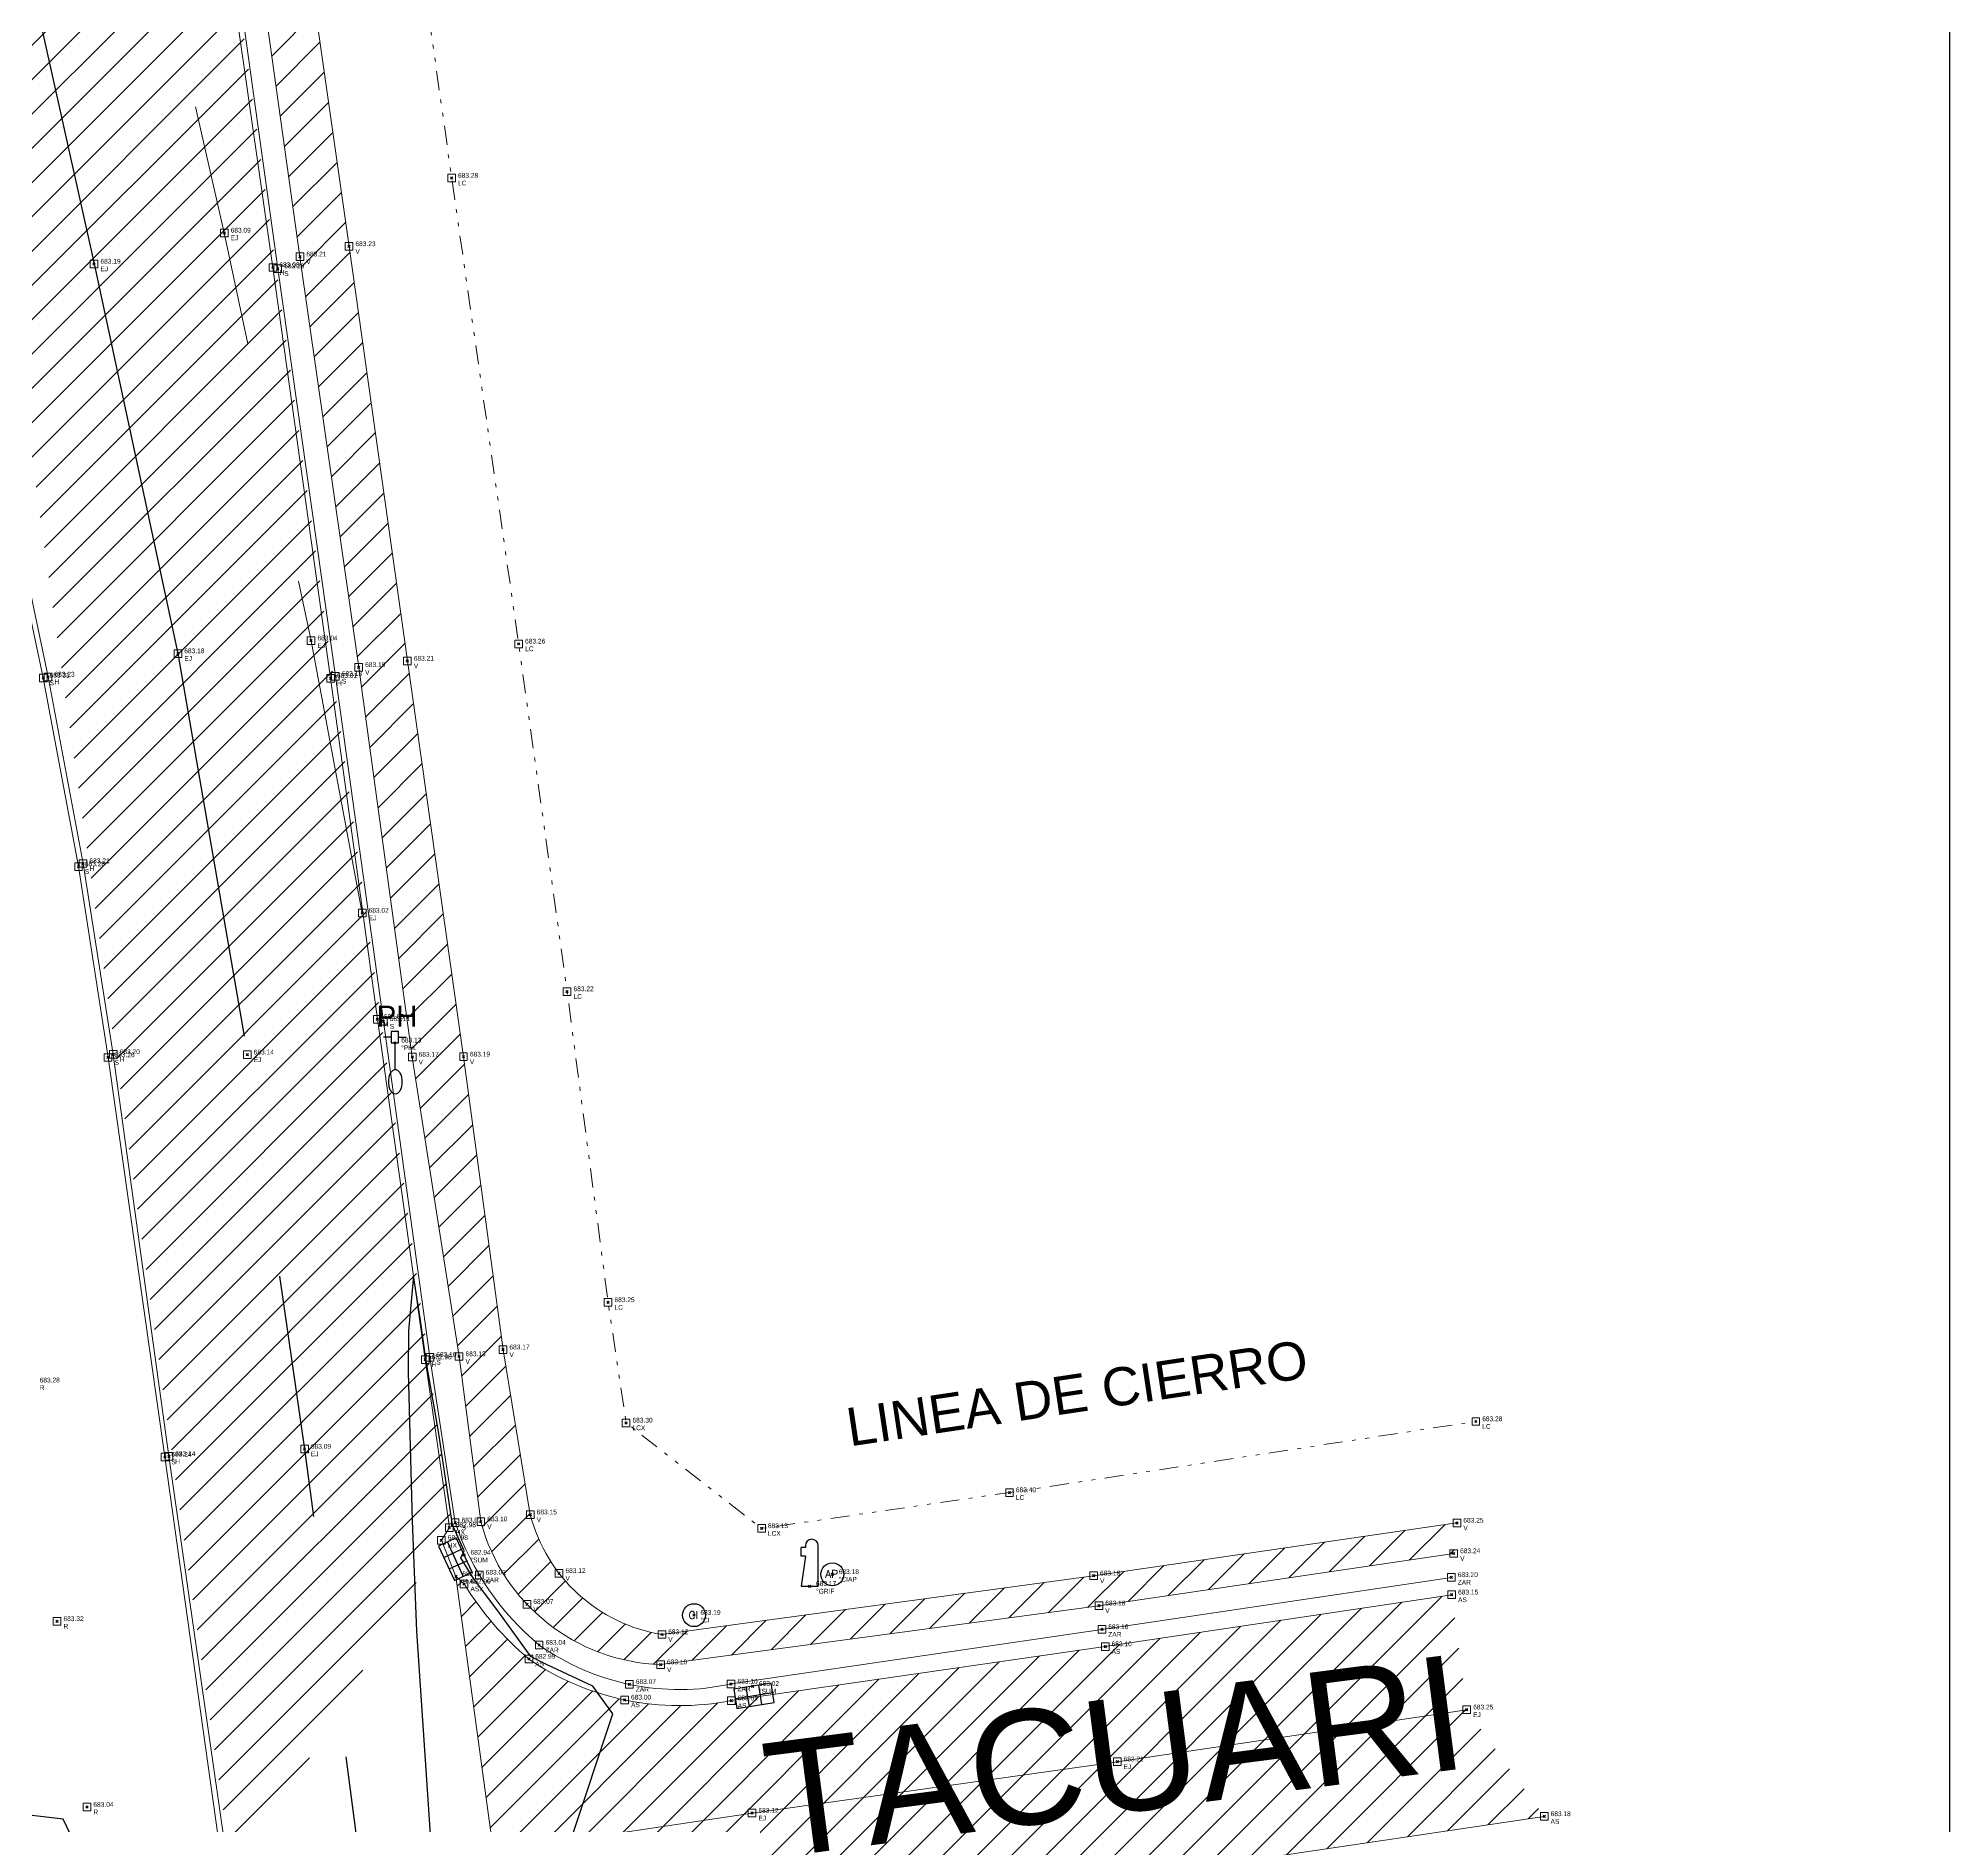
# Model space of a CAD drawing. Extents: x 350769 to 354978, y 6304672 to 6307963.
# Drawn here: x 352750 to 352800, y 6305824.2 to 6305871 of the extents above; entities that cross this region are included whole.
import ezdxf

# ---------------------------------------------------------------- set-up
doc = ezdxf.new("R2010")
doc.units = 0
doc.header["$PDMODE"] = 35
doc.header["$PDSIZE"] = 0.03
for name, pattern in [('4.0 - LO RECABARREN - DESNIVEL NUEVO$0$HIDDEN', [0.375, 0.25, -0.125]), ('CENTER', [50.8, 31.75, -6.35, 6.35, -6.35]), ('CONTINUOS', [0]), ('DASHED', [19.05, 12.7, -6.35]), ('DIVIDE', [1.25, 0.5, -0.25, 0, -0.25, 0, -0.25])]:
    doc.linetypes.add(name, pattern=pattern)
doc.layers.get('0').update_dxf_attribs({"linetype": 'CONTINUOUS'})
doc.layers.add('0_ASD_TOPOGRAFIA_ELEMENTOS', color=9, linetype='CONTINUOS', lineweight=5, true_color=0xbdbdbd)
for name, color, linetype in [('1-CALLE_NOMBRE', 6, 'CONTINUOUS'), ('1-coordenadas', 8, 'CONTINUOUS'), ('1-LINEA DE CIERRO', 7, 'DIVIDE'), ('1-PAVIMENTO', 161, 'CONTINUOUS'), ('1-SOLERA', 212, 'CONTINUOUS'), ('1-TEXTOS', 7, 'CONTINUOUS'), ('1-VEREDA', 251, 'CONTINUOUS'), ('2-ACHURADO PAVIMENTO ASFALTICO 2', 233, 'CONTINUOUS'), ('2-ACHURADO PAVIMENTO HORMIGON 3', 8, 'CONTINUOUS'), ('3-PAVIMENTO EJE', 161, 'CENTER'), ('C-TINN', 5, 'CONTINUOUS'), ('C-TOPO-MINR', 8, 'CONTINUOUS'), ('V-NODE-TEXT DIC 2012', 31, 'CONTINUOUS'), ('Z-CI', 253, 'CONTINUOUS'), ('Z-CIAP', 253, 'CONTINUOUS'), ('Z-GRIF', 253, 'CONTINUOUS'), ('Z-PHL', 253, 'CONTINUOUS'), ('Z-SUM', 253, 'CONTINUOUS')]:
    doc.layers.add(name, color=color, linetype=linetype)
doc.styles.add('A', font='arial.ttf', dxfattribs={"height": 2})
doc.styles.add('ROMANS', font='romans.shx', dxfattribs={"width": 0.65})
pattern_1 = [(45, (38000, -3000), (-0.449012806053, 0.449012806053), [])]

# ---------------------------------------------------------------- blocks, each defined once
blk = doc.blocks.new('COORDENADAS')
at = {"layer": '1-coordenadas'}
blk.add_line((620, -900.625), (620, -0.625), dxfattribs=at)
blk = doc.blocks.new('PHL')
at = {"layer": 'Z-PHL'}
for p, q in [((-0.098, 0.148), (-0.295, 0.148)), ((-0.098, 0.295), (-0.098, 0)), ((0.098, 0.295), (-0.098, 0.295)), ((-0.098, 0), (-0.01, 0)), ((0.01, 0), (0.098, 0)), ((0.098, 0), (0.098, 0.295)), ((0.098, 0.148), (0.295, 0.148)), ((0, -0.005), (0, -0.708)), ((0, -0.01), (0, -0.197))]:
    blk.add_line(p, q, dxfattribs=at)
blk.add_circle((0, 0), 0.00984, dxfattribs=at)
for centre, radius, start, end in [((0.373, -1.021), 0.543, 166.5212, 180), ((0.195, -0.978), 0.36, 149.944, 166.5212), ((0.083, -0.913), 0.23, 125.5959, 149.944), ((0.013, -0.815), 0.11, 90, 125.5959), ((0.013, -0.815), 0.11, 54.4041, 90), ((-0.057, -0.913), 0.23, 30.056, 54.4041), ((-0.17, -0.978), 0.36, 13.4788, 30.056), ((-0.348, -1.021), 0.543, 360, 13.4788), ((0.373, -1.021), 0.543, 180, 193.4788), ((0.195, -1.063), 0.36, 193.4788, 210.056), ((0.083, -1.128), 0.23, 210.056, 234.4041), ((0.013, -1.226), 0.11, 234.4041, 270), ((0.013, -1.226), 0.11, 270, 305.5959), ((-0.057, -1.128), 0.23, 305.5959, 329.944), ((-0.17, -1.063), 0.36, 329.944, 346.5212), ((-0.348, -1.021), 0.543, 346.5212, 0)]:
    blk.add_arc(centre, radius, start, end, dxfattribs=at)
at = {"layer": 'Z-PHL', "style": 'A'}
blk.add_text('PH', height=0.55, dxfattribs=at).set_placement((-0.475, 0.421))
blk = doc.blocks.new('SUM')
at = {"layer": 'Z-SUM', "color": 9, "true_color": 0xbdbdbd}
for p, q in [((-1.5, 1.54), (-1.5, 0)), ((1.5, 1.54), (-1.5, 1.54)), ((-0.5, 1.54), (-0.5, 0)), ((0.5, 1.54), (0.5, 0)), ((1.5, 0), (1.5, 1.54)), ((-1.5, 0.77), (1.5, 0.77)), ((-1.5, 0), (1.5, 0))]:
    blk.add_line(p, q, dxfattribs=at)
blk.add_point((0, 0), dxfattribs=at)
blk = doc.blocks.new('GRIF')
at = {"layer": 'Z-GRIF'}
for p, q in [((-0.56, 1.97), (-0.56, 2.53)), ((-0.28, 2.53), (-0.56, 2.53)), ((-0.28, 2.65), (-0.28, 2.53)), ((0.56, 0), (0.56, 2.65)), ((-0.28, 1.97), (-0.56, 0)), ((-0.28, 1.97), (-0.56, 1.97)), ((-0.56, 0), (0.56, 0))]:
    blk.add_line(p, q, dxfattribs=at)
blk.add_arc((0.14, 2.65), 0.422, 0, 180, dxfattribs=at)
blk.add_point((0, 0), dxfattribs=at)
blk = doc.blocks.new('CI')
at = {"layer": 'Z-CI'}
blk.add_circle((0, 0), 1.2, dxfattribs=at)
at = {"layer": 'Z-CI', "style": 'ROMANS'}
blk.add_text('CI', height=0.8, rotation=360, dxfattribs=at).set_placement((-0.58, -0.4))
blk = doc.blocks.new('CIAP')
at = {"layer": 'Z-CIAP', "color": 9, "true_color": 0xbdbdbd}
blk.add_circle((0, 0), 1.2, dxfattribs=at)
at = {"layer": 'Z-CIAP', "color": 9, "true_color": 0xbdbdbd, "style": 'ROMANS'}
blk.add_text('AP', height=0.8, dxfattribs=at).set_placement((-0.75, -0.36))
blk = doc.blocks.new('TOPOGRAFIA')
at = {"layer": '1-VEREDA', "lineweight": 0, "true_color": 0xbdbdbd}
h = blk.add_hatch(dxfattribs=at)
h.set_pattern_fill('ANSI31', color=9, scale=0.2)
h.set_pattern_definition(pattern_1)
h.paths.add_polyline_path([(390754.976, 6302907.342), (390766.497, 6302909.087), (390779.128, 6302910.962), (390778.989, 6302911.754), (390766.375, 6302909.894), (390754.977, 6302908.174, 0.246296), (390752.029, 6302905.627, 0.000332), (390751.396, 6302904.017), (390752.279, 6302897.51), (390753.963, 6302885.803), (390755.293, 6302876.041), (390756.809, 6302865.237), (390758.349, 6302854.489), (390759.749, 6302844.291), (390760.977, 6302836.453), (390761.545, 6302832.132, 0.329974), (390766.253, 6302828.389), (390777.725, 6302829.929), (390787.015, 6302831.297), (390787.099, 6302832.096), (390777.588, 6302830.714), (390766.284, 6302829.177, -0.297056), (390762.84, 6302832.313), (390762.126, 6302836.631), (390761.091, 6302844.297), (390759.623, 6302854.657), (390758.095, 6302865.506), (390756.569, 6302876.201), (390755.22, 6302885.901), (390753.56, 6302897.711), (390752.812, 6302903.061, -0.150778), (390752.953, 6302904.721, -0.137505)])
at = {"layer": '2-ACHURADO PAVIMENTO ASFALTICO 2', "lineweight": 0, "true_color": 0xbdbdbd}
h = blk.add_hatch(dxfattribs=at)
h.set_pattern_fill('ANSI31', color=9, scale=0.2)
h.set_pattern_definition(pattern_1)
h.paths.add_polyline_path([(390787.356, 6302827.207), (390786.961, 6302830.216), (390777.89, 6302828.862), (390768.101, 6302827.446, -0.200324), (390762.802, 6302828.534, -0.077781), (390761.107, 6302830.499), (390760.893, 6302830.698), (390761.877, 6302823.486), (390762.985, 6302815.66), (390763.455, 6302817.039), (390764.679, 6302819.042), (390764.475, 6302819.201, -0.173977), (390767.998, 6302821.248), (390778.102, 6302822.74), (390789.383, 6302824.415)])
at = {"layer": '1-coordenadas', "color": 9, "linetype": '4.0 - LO RECABARREN - DESNIVEL NUEVO$0$HIDDEN', "lineweight": 0, "ltscale": 50, "true_color": 0xbdbdbd}
blk.add_line((390800, 6302300), (390800, 6303200), dxfattribs=at)
at = {"layer": '1-LINEA DE CIERRO', "color": 9, "lineweight": 0, "true_color": 0xbdbdbd, "flags": 128}
blk.add_lwpolyline([(390779.342, 6302907.45), (390767.408, 6302905.694), (390758.264, 6302904.329), (390756.022, 6302901.101), (390756.453, 6302898.167), (390760.781, 6302867.295), (390762.537, 6302855.105), (390763.804, 6302846.005), (390764.877, 6302837.868), (390765.348, 6302834.716), (390768.893, 6302831.953), (390775.385, 6302832.893), (390787.593, 6302834.752)], dxfattribs=at)
at = {"layer": '1-PAVIMENTO', "color": 9, "lineweight": 0, "true_color": 0xbdbdbd, "flags": 128}
for points in [[(390754.532, 6302875.91), (390756.104, 6302864.955)], [(390756.104, 6302864.955), (390757.612, 6302854.206)], [(390750.216, 6302854.241), (390748.827, 6302860.81)], [(390751.132, 6302849.356), (390750.216, 6302854.241)], [(390757.612, 6302854.206), (390758.838, 6302845.281)], [(390751.924, 6302844.361), (390751.132, 6302849.356)], [(390758.838, 6302845.281), (390760.088, 6302836.373)], [(390753.378, 6302833.841), (390751.924, 6302844.361)], [(390760.088, 6302836.373), (390760.722, 6302831.977)], [(390755.016, 6302822.454), (390753.378, 6302833.841)], [(390760.722, 6302831.977), (390760.512, 6302831.643)], [(390760.512, 6302831.643), (390760.893, 6302830.698)], [(390760.893, 6302830.698), (390761.877, 6302823.486)], [(390761.107, 6302830.499), (390760.893, 6302830.698)], [(390777.89, 6302828.862), (390786.961, 6302830.216)], [(390768.101, 6302827.446), (390777.89, 6302828.862)], [(390789.383, 6302824.415), (390778.102, 6302822.74)]]:
    blk.add_lwpolyline(points, dxfattribs=at)
for points in [[(390761.107, 6302830.499, 0.077781), (390762.802, 6302828.534)], [(390762.802, 6302828.534, 0.200324), (390768.101, 6302827.446)]]:
    blk.add_lwpolyline(points, format="xyb", dxfattribs=at)
at = {"layer": '1-SOLERA', "color": 9, "lineweight": 0, "true_color": 0xbdbdbd, "flags": 128}
for points in [[(390750.877, 6302904.137), (390751.76, 6302897.008), (390753.222, 6302886.301), (390754.691, 6302875.963), (390756.23, 6302864.926), (390757.738, 6302854.258), (390758.994, 6302845.224), (390760.213, 6302836.433), (390760.873, 6302832.102)], [(390754.872, 6302822.446), (390753.276, 6302833.823), (390751.787, 6302844.279), (390751.012, 6302849.277), (390750.088, 6302854.214), (390748.696, 6302860.768), (390746.91, 6302868.7), (390746.75, 6302869.042), (390746.556, 6302869.288)]]:
    blk.add_lwpolyline(points, dxfattribs=at)
blk.add_lwpolyline([(390760.873, 6302832.102, 0.137724), (390763.072, 6302828.9, 0.210258), (390768.096, 6302827.883), (390777.803, 6302829.309), (390786.952, 6302830.673)], format="xyb", dxfattribs=at)
at = {"layer": '1-VEREDA', "color": 9, "lineweight": 0, "true_color": 0xbdbdbd, "flags": 128}
for points in [[(390778.989, 6302911.754), (390766.375, 6302909.894), (390754.977, 6302908.174, 0.246296), (390752.029, 6302905.627, 0.000332), (390751.396, 6302904.017), (390752.279, 6302897.51), (390753.963, 6302885.803), (390755.293, 6302876.041), (390756.809, 6302865.237), (390758.349, 6302854.489), (390759.749, 6302844.291), (390760.977, 6302836.453), (390761.545, 6302832.132, 0.329974), (390766.253, 6302828.389), (390777.725, 6302829.929), (390787.015, 6302831.297)], [(390754.976, 6302907.342, 0.137505), (390752.953, 6302904.721, 0.150778), (390752.812, 6302903.061), (390753.56, 6302897.711), (390755.22, 6302885.901), (390756.569, 6302876.201), (390758.095, 6302865.506), (390759.623, 6302854.657), (390761.091, 6302844.297), (390762.126, 6302836.631), (390762.84, 6302832.313, 0.297056), (390766.284, 6302829.177), (390777.588, 6302830.714), (390787.099, 6302832.096)]]:
    blk.add_lwpolyline(points, format="xyb", dxfattribs=at)
at = {"layer": '3-PAVIMENTO EJE', "color": 9, "true_color": 0xbdbdbd, "flags": 128}
blk.add_lwpolyline([(390722.792, 6303077.229), (390724.289, 6303066.731), (390725.815, 6303055.862), (390727.523, 6303043.664), (390728.71, 6303035.171), (390730.772, 6303020.621), (390733.157, 6303003.833), (390734.851, 6302991.376), (390735.796, 6302982.103), (390736.537, 6302968.615), (390736.887, 6302962.745), (390737.455, 6302952.754), (390738.144, 6302941.588), (390738.582, 6302936.984), (390739.544, 6302929.177), (390740.739, 6302920.559), (390741.944, 6302911.822), (390742.742, 6302905.996), (390744.495, 6302896.096), (390746.796, 6302885.698), (390749.027, 6302875.802), (390751.42, 6302865.048), (390753.615, 6302854.852), (390755.433, 6302844.35), (390756.929, 6302834.032), (390758.319, 6302823.649), (390760.085, 6302811.629), (390761.588, 6302800.603), (390763.267, 6302788.632)], dxfattribs=at)
at = {"layer": '3-PAVIMENTO EJE', "color": 9, "lineweight": 0, "true_color": 0xbdbdbd, "flags": 128}
for points in [[(390746.238, 6302906.435), (390747.923, 6302896.637), (390750.126, 6302886.738), (390752.543, 6302875.823), (390754.828, 6302865.861), (390757.101, 6302855.188), (390758.44, 6302848.06)], [(390761.877, 6302823.486), (390768.646, 6302824.502), (390778.204, 6302825.848), (390787.356, 6302827.207)]]:
    blk.add_lwpolyline(points, dxfattribs=at)
at = {"layer": 'C-TINN', "color": 9, "linetype": 'Continuous', "lineweight": 0, "true_color": 0xbdbdbd}
for points, elevation in [([(390760.681, 6302867.195), (390760.681, 6302867.395), (390760.881, 6302867.395), (390760.881, 6302867.195), (390760.681, 6302867.195)], 683.282), ([(390754.728, 6302865.761), (390754.728, 6302865.961), (390754.928, 6302865.961), (390754.928, 6302865.761), (390754.728, 6302865.761)], 683.091), ([(390757.995, 6302865.406), (390757.995, 6302865.606), (390758.195, 6302865.606), (390758.195, 6302865.406), (390757.995, 6302865.406)], 683.232), ([(390751.32, 6302864.948), (390751.32, 6302865.148), (390751.52, 6302865.148), (390751.52, 6302864.948), (390751.32, 6302864.948)], 683.191), ([(390756.004, 6302864.855), (390756.004, 6302865.055), (390756.204, 6302865.055), (390756.204, 6302864.855), (390756.004, 6302864.855)], 683.075), ([(390756.13, 6302864.826), (390756.13, 6302865.026), (390756.33, 6302865.026), (390756.33, 6302864.826), (390756.13, 6302864.826)], 683.197), ([(390756.709, 6302865.137), (390756.709, 6302865.337), (390756.909, 6302865.337), (390756.909, 6302865.137), (390756.709, 6302865.137)], 683.21), ([(390757.001, 6302855.088), (390757.001, 6302855.288), (390757.201, 6302855.288), (390757.201, 6302855.088), (390757.001, 6302855.088)], 683.044), ([(390762.437, 6302855.005), (390762.437, 6302855.205), (390762.637, 6302855.205), (390762.637, 6302855.005), (390762.437, 6302855.005)], 683.264), ([(390753.515, 6302854.752), (390753.515, 6302854.952), (390753.715, 6302854.952), (390753.715, 6302854.752), (390753.515, 6302854.752)], 683.179), ([(390758.249, 6302854.389), (390758.249, 6302854.589), (390758.449, 6302854.589), (390758.449, 6302854.389), (390758.249, 6302854.389)], 683.188), ([(390759.523, 6302854.557), (390759.523, 6302854.757), (390759.723, 6302854.757), (390759.723, 6302854.557), (390759.523, 6302854.557)], 683.208), ([(390749.988, 6302854.114), (390749.988, 6302854.314), (390750.188, 6302854.314), (390750.188, 6302854.114), (390749.988, 6302854.114)], 683.307), ([(390750.116, 6302854.141), (390750.116, 6302854.341), (390750.316, 6302854.341), (390750.316, 6302854.141), (390750.116, 6302854.141)], 683.232), ([(390757.512, 6302854.106), (390757.512, 6302854.306), (390757.712, 6302854.306), (390757.712, 6302854.106), (390757.512, 6302854.106)], 683.012), ([(390757.638, 6302854.158), (390757.638, 6302854.358), (390757.838, 6302854.358), (390757.838, 6302854.158), (390757.638, 6302854.158)], 683.128), ([(390751.032, 6302849.256), (390751.032, 6302849.456), (390751.232, 6302849.456), (390751.232, 6302849.256), (390751.032, 6302849.256)], 683.21), ([(390750.912, 6302849.177), (390750.912, 6302849.377), (390751.112, 6302849.377), (390751.112, 6302849.177), (390750.912, 6302849.177)], 683.283), ([(390758.34, 6302847.96), (390758.34, 6302848.16), (390758.54, 6302848.16), (390758.54, 6302847.96), (390758.34, 6302847.96)], 683.015), ([(390763.704, 6302845.905), (390763.704, 6302846.105), (390763.904, 6302846.105), (390763.904, 6302845.905), (390763.704, 6302845.905)], 683.222), ([(390758.738, 6302845.181), (390758.738, 6302845.381), (390758.938, 6302845.381), (390758.938, 6302845.181), (390758.738, 6302845.181)], 683.046), ([(390758.894, 6302845.124), (390758.894, 6302845.324), (390759.094, 6302845.324), (390759.094, 6302845.124), (390758.894, 6302845.124)], 683.108), ([(390751.824, 6302844.261), (390751.824, 6302844.461), (390752.024, 6302844.461), (390752.024, 6302844.261), (390751.824, 6302844.261)], 683.205), ([(390755.333, 6302844.25), (390755.333, 6302844.45), (390755.533, 6302844.45), (390755.533, 6302844.25), (390755.333, 6302844.25)], 683.145), ([(390751.687, 6302844.179), (390751.687, 6302844.379), (390751.887, 6302844.379), (390751.887, 6302844.179), (390751.687, 6302844.179)], 683.265), ([(390759.649, 6302844.191), (390759.649, 6302844.391), (390759.849, 6302844.391), (390759.849, 6302844.191), (390759.649, 6302844.191)], 683.173), ([(390760.991, 6302844.197), (390760.991, 6302844.397), (390761.191, 6302844.397), (390761.191, 6302844.197), (390760.991, 6302844.197)], 683.194), ([(390764.777, 6302837.768), (390764.777, 6302837.968), (390764.977, 6302837.968), (390764.977, 6302837.768), (390764.777, 6302837.768)], 683.246), ([(390759.988, 6302836.273), (390759.988, 6302836.473), (390760.188, 6302836.473), (390760.188, 6302836.273), (390759.988, 6302836.273)], 682.985), ([(390760.113, 6302836.333), (390760.113, 6302836.533), (390760.313, 6302836.533), (390760.313, 6302836.333), (390760.113, 6302836.333)], 683.099), ([(390760.877, 6302836.353), (390760.877, 6302836.553), (390761.077, 6302836.553), (390761.077, 6302836.353), (390760.877, 6302836.353)], 683.134), ([(390762.026, 6302836.531), (390762.026, 6302836.731), (390762.226, 6302836.731), (390762.226, 6302836.531), (390762.026, 6302836.531)], 683.17), ([(390765.248, 6302834.616), (390765.248, 6302834.816), (390765.448, 6302834.816), (390765.448, 6302834.616), (390765.248, 6302834.616)], 683.298), ([(390787.493, 6302834.652), (390787.493, 6302834.852), (390787.693, 6302834.852), (390787.693, 6302834.652), (390787.493, 6302834.652)], 683.284), ([(390753.278, 6302833.741), (390753.278, 6302833.941), (390753.478, 6302833.941), (390753.478, 6302833.741), (390753.278, 6302833.741)], 683.144), ([(390756.829, 6302833.932), (390756.829, 6302834.132), (390757.029, 6302834.132), (390757.029, 6302833.932), (390756.829, 6302833.932)], 683.092), ([(390753.176, 6302833.723), (390753.176, 6302833.923), (390753.376, 6302833.923), (390753.376, 6302833.723), (390753.176, 6302833.723)], 683.239), ([(390775.285, 6302832.793), (390775.285, 6302832.993), (390775.485, 6302832.993), (390775.485, 6302832.793), (390775.285, 6302832.793)], 683.395), ([(390760.622, 6302831.877), (390760.622, 6302832.077), (390760.822, 6302832.077), (390760.822, 6302831.877), (390760.622, 6302831.877)], 682.977), ([(390760.773, 6302832.002), (390760.773, 6302832.202), (390760.973, 6302832.202), (390760.973, 6302832.002), (390760.773, 6302832.002)], 683.019), ([(390761.445, 6302832.032), (390761.445, 6302832.232), (390761.645, 6302832.232), (390761.645, 6302832.032), (390761.445, 6302832.032)], 683.101), ([(390762.74, 6302832.213), (390762.74, 6302832.413), (390762.94, 6302832.413), (390762.94, 6302832.213), (390762.74, 6302832.213)], 683.148), ([(390768.793, 6302831.853), (390768.793, 6302832.053), (390768.993, 6302832.053), (390768.993, 6302831.853), (390768.793, 6302831.853)], 683.131), ([(390786.999, 6302831.996), (390786.999, 6302832.196), (390787.199, 6302832.196), (390787.199, 6302831.996), (390786.999, 6302831.996)], 683.247), ([(390760.412, 6302831.543), (390760.412, 6302831.743), (390760.612, 6302831.743), (390760.612, 6302831.543), (390760.412, 6302831.543)], 682.975), ([(390786.915, 6302831.197), (390786.915, 6302831.397), (390787.115, 6302831.397), (390787.115, 6302831.197), (390786.915, 6302831.197)], 683.24), ([(390761.007, 6302830.399), (390761.007, 6302830.599), (390761.207, 6302830.599), (390761.207, 6302830.399), (390761.007, 6302830.399)], 682.962), ([(390761.405, 6302830.635), (390761.405, 6302830.835), (390761.605, 6302830.835), (390761.605, 6302830.635), (390761.405, 6302830.635)], 683.024), ([(390763.493, 6302830.679), (390763.493, 6302830.879), (390763.693, 6302830.879), (390763.693, 6302830.679), (390763.493, 6302830.679)], 683.117), ([(390777.488, 6302830.614), (390777.488, 6302830.814), (390777.688, 6302830.814), (390777.688, 6302830.614), (390777.488, 6302830.614)], 683.182), ([(390786.852, 6302830.573), (390786.852, 6302830.773), (390787.052, 6302830.773), (390787.052, 6302830.573), (390786.852, 6302830.573)], 683.202), ([(390762.652, 6302829.87), (390762.652, 6302830.07), (390762.852, 6302830.07), (390762.852, 6302829.87), (390762.652, 6302829.87)], 683.067), ([(390777.625, 6302829.829), (390777.625, 6302830.029), (390777.825, 6302830.029), (390777.825, 6302829.829), (390777.625, 6302829.829)], 683.176), ([(390786.861, 6302830.116), (390786.861, 6302830.316), (390787.061, 6302830.316), (390787.061, 6302830.116), (390786.861, 6302830.116)], 683.151), ([(390750.352, 6302829.423), (390750.352, 6302829.623), (390750.552, 6302829.623), (390750.552, 6302829.423), (390750.352, 6302829.423)], 683.316), ([(390762.972, 6302828.8), (390762.972, 6302829), (390763.172, 6302829), (390763.172, 6302828.8), (390762.972, 6302828.8)], 683.044), ([(390766.184, 6302829.077), (390766.184, 6302829.277), (390766.384, 6302829.277), (390766.384, 6302829.077), (390766.184, 6302829.077)], 683.118), ([(390777.703, 6302829.209), (390777.703, 6302829.409), (390777.903, 6302829.409), (390777.903, 6302829.209), (390777.703, 6302829.209)], 683.161), ([(390777.79, 6302828.762), (390777.79, 6302828.962), (390777.99, 6302828.962), (390777.99, 6302828.762), (390777.79, 6302828.762)], 683.101), ([(390762.702, 6302828.434), (390762.702, 6302828.634), (390762.902, 6302828.634), (390762.902, 6302828.434), (390762.702, 6302828.434)], 682.99), ([(390766.153, 6302828.289), (390766.153, 6302828.489), (390766.353, 6302828.489), (390766.353, 6302828.289), (390766.153, 6302828.289)], 683.096), ([(390765.335, 6302827.772), (390765.335, 6302827.972), (390765.535, 6302827.972), (390765.535, 6302827.772), (390765.335, 6302827.772)], 683.066), ([(390767.996, 6302827.783), (390767.996, 6302827.983), (390768.196, 6302827.983), (390768.196, 6302827.783), (390767.996, 6302827.783)], 683.097), ([(390765.21, 6302827.366), (390765.21, 6302827.566), (390765.41, 6302827.566), (390765.41, 6302827.366), (390765.21, 6302827.366)], 683.005), ([(390768.001, 6302827.346), (390768.001, 6302827.546), (390768.201, 6302827.546), (390768.201, 6302827.346), (390768.001, 6302827.346)], 683.014), ([(390787.256, 6302827.107), (390787.256, 6302827.307), (390787.456, 6302827.307), (390787.456, 6302827.107), (390787.256, 6302827.107)], 683.247), ([(390778.104, 6302825.748), (390778.104, 6302825.948), (390778.304, 6302825.948), (390778.304, 6302825.748), (390778.104, 6302825.748)], 683.208), ([(390751.135, 6302824.56), (390751.135, 6302824.76), (390751.335, 6302824.76), (390751.335, 6302824.56), (390751.135, 6302824.56)], 683.045), ([(390768.546, 6302824.402), (390768.546, 6302824.602), (390768.746, 6302824.602), (390768.746, 6302824.402), (390768.546, 6302824.402)], 683.117), ([(390789.283, 6302824.315), (390789.283, 6302824.515), (390789.483, 6302824.515), (390789.483, 6302824.315), (390789.283, 6302824.315)], 683.18)]:
    blk.add_lwpolyline(points, dxfattribs=dict(at, elevation=elevation))
for p in [(390760.781, 6302867.295, 683.282), (390754.828, 6302865.861, 683.091), (390758.095, 6302865.506, 683.232), (390751.42, 6302865.048, 683.191), (390756.809, 6302865.237, 683.21), (390756.104, 6302864.955, 683.075), (390756.23, 6302864.926, 683.197), (390757.101, 6302855.188, 683.044), (390762.537, 6302855.105, 683.264), (390753.615, 6302854.852, 683.179), (390758.349, 6302854.489, 683.188), (390759.623, 6302854.657, 683.208), (390750.088, 6302854.214, 683.307), (390750.216, 6302854.241, 683.232), (390757.612, 6302854.206, 683.012), (390757.738, 6302854.258, 683.128), (390751.012, 6302849.277, 683.283), (390751.132, 6302849.356, 683.21), (390758.44, 6302848.06, 683.015), (390763.804, 6302846.005, 683.222), (390758.838, 6302845.281, 683.046), (390758.994, 6302845.224, 683.108), (390751.787, 6302844.279, 683.265), (390751.924, 6302844.361, 683.205), (390755.433, 6302844.35, 683.145), (390759.749, 6302844.291, 683.173), (390761.091, 6302844.297, 683.194), (390764.877, 6302837.868, 683.246), (390760.977, 6302836.453, 683.134), (390762.126, 6302836.631, 683.17), (390760.088, 6302836.373, 682.985), (390760.213, 6302836.433, 683.099), (390765.348, 6302834.716, 683.298), (390787.593, 6302834.752, 683.284), (390756.929, 6302834.032, 683.092), (390753.276, 6302833.823, 683.239), (390753.378, 6302833.841, 683.144), (390775.385, 6302832.893, 683.395), (390760.722, 6302831.977, 682.977), (390760.873, 6302832.102, 683.019), (390761.545, 6302832.132, 683.101), (390762.84, 6302832.313, 683.148), (390768.893, 6302831.953, 683.131), (390787.099, 6302832.096, 683.247), (390760.512, 6302831.643, 682.975), (390787.015, 6302831.297, 683.24), (390761.107, 6302830.499, 682.962), (390761.505, 6302830.735, 683.024), (390763.593, 6302830.779, 683.117), (390777.588, 6302830.714, 683.182), (390786.952, 6302830.673, 683.202), (390762.752, 6302829.97, 683.067), (390786.961, 6302830.216, 683.151), (390750.452, 6302829.523, 683.316), (390777.725, 6302829.929, 683.176), (390766.284, 6302829.177, 683.118), (390777.803, 6302829.309, 683.161), (390762.802, 6302828.534, 682.99), (390763.072, 6302828.9, 683.044), (390777.89, 6302828.862, 683.101), (390766.253, 6302828.389, 683.096), (390765.31, 6302827.466, 683.005), (390765.435, 6302827.872, 683.066), (390768.096, 6302827.883, 683.097), (390768.101, 6302827.446, 683.014), (390787.356, 6302827.207, 683.247), (390778.204, 6302825.848, 683.208), (390751.235, 6302824.66, 683.045), (390768.646, 6302824.502, 683.117), (390789.383, 6302824.415, 683.18)]:
    blk.add_point(p, dxfattribs=at)
at = {"layer": 'C-TOPO-MINR', "color": 9, "linetype": 'Continuous', "lineweight": -3, "true_color": 0xbdbdbd, "elevation": 683}
for points in [[(390763.904, 6302823.79), (390764.998, 6302827.104), (390764.474, 6302827.822), (390763.148, 6302828.447), (390762.852, 6302828.602), (390762.018, 6302829.758), (390761.351, 6302830.644), (390761.019, 6302831.18), (390761.105, 6302831.369), (390760.805, 6302832.045), (390760.434, 6302834.489), (390760.104, 6302836.381), (390759.955, 6302837.452), (390759.781, 6302838.563), (390759.652, 6302837.121), (390759.645, 6302836.045), (390759.746, 6302832.153), (390759.859, 6302829.264), (390760.245, 6302823.561)], [(390751.385, 6302822.724), (390750.613, 6302824.341), (390747.202, 6302824.749), (390743.937, 6302825.784), (390742.936, 6302825.721), (390743.008, 6302825.162), (390742.632, 6302822.993)]]:
    blk.add_lwpolyline(points, dxfattribs=at)
at = {"layer": 'V-NODE-TEXT DIC 2012', "color": 9, "lineweight": 0, "true_color": 0xbdbdbd}
for p in [(390760.781, 6302867.295), (390754.828, 6302865.861), (390758.095, 6302865.506), (390751.42, 6302865.048), (390756.809, 6302865.237), (390756.104, 6302864.955), (390756.23, 6302864.926), (390757.101, 6302855.188), (390762.537, 6302855.105), (390753.615, 6302854.852), (390758.349, 6302854.489), (390759.623, 6302854.657), (390750.088, 6302854.214), (390750.216, 6302854.241), (390757.612, 6302854.206), (390757.738, 6302854.258), (390751.012, 6302849.277), (390751.132, 6302849.356), (390758.44, 6302848.06), (390763.804, 6302846.005), (390758.838, 6302845.281), (390758.994, 6302845.224), (390759.294, 6302844.663), (390751.787, 6302844.279), (390751.924, 6302844.361), (390755.433, 6302844.35), (390759.749, 6302844.291), (390761.091, 6302844.297), (390764.877, 6302837.868), (390760.977, 6302836.453), (390762.126, 6302836.631), (390760.088, 6302836.373), (390760.213, 6302836.433), (390765.348, 6302834.716), (390787.593, 6302834.752), (390756.929, 6302834.032), (390753.276, 6302833.823), (390753.378, 6302833.841), (390775.385, 6302832.893), (390760.722, 6302831.977), (390760.873, 6302832.102), (390761.545, 6302832.132), (390762.84, 6302832.313), (390768.893, 6302831.953), (390787.099, 6302832.096), (390760.512, 6302831.643), (390761.107, 6302831.257), (390787.015, 6302831.297), (390760.893, 6302830.698), (390761.107, 6302830.499), (390761.505, 6302830.735), (390763.593, 6302830.779), (390770.153, 6302830.44), (390770.748, 6302830.752), (390777.588, 6302830.714), (390786.952, 6302830.673), (390762.752, 6302829.97), (390786.961, 6302830.216), (390750.452, 6302829.523), (390767.126, 6302829.684), (390777.725, 6302829.929), (390766.284, 6302829.177), (390777.803, 6302829.309), (390762.802, 6302828.534), (390763.072, 6302828.9), (390777.89, 6302828.862), (390766.253, 6302828.389), (390765.31, 6302827.466), (390765.435, 6302827.872), (390768.096, 6302827.883), (390768.101, 6302827.446), (390768.658, 6302827.824), (390787.356, 6302827.207), (390778.204, 6302825.848), (390751.235, 6302824.66), (390768.646, 6302824.502), (390789.383, 6302824.415)]:
    blk.add_point(p, dxfattribs=at)
at = {"layer": 'Z-CI', "color": 9, "lineweight": 0, "true_color": 0xbdbdbd, "xscale": 0.25, "yscale": 0.25, "zscale": 0.25}
blk.add_blockref('CI', (390767.126, 6302829.684), dxfattribs=at)
at = {"layer": 'Z-CIAP', "color": 9, "lineweight": 0, "true_color": 0xbdbdbd, "xscale": 0.25, "yscale": 0.25, "zscale": 0.25}
blk.add_blockref('CIAP', (390770.748, 6302830.752), dxfattribs=at)
at = {"layer": 'Z-GRIF', "color": 9, "lineweight": 0, "true_color": 0xbdbdbd, "xscale": 0.4, "yscale": 0.4, "zscale": 0.4}
blk.add_blockref('GRIF', (390770.153, 6302830.44), dxfattribs=at)
at = {"layer": 'Z-PHL', "color": 9, "lineweight": 0, "true_color": 0xbdbdbd}
blk.add_blockref('PHL', (390759.294, 6302844.663), dxfattribs=at)
at = {"layer": 'Z-SUM', "color": 9, "lineweight": 0, "true_color": 0xbdbdbd}
for p, xscale, yscale, zscale, rotation in [((390761.107, 6302831.257), 0.3299999999999997, 0.3299999999999997, 0.3299999999999997, 114.8882857223966), ((390768.658, 6302827.824), 0.3300000000000017, 0.3300000000000017, 0.3300000000000017, 189.1295985408228)]:
    blk.add_blockref('SUM', p, dxfattribs=dict(at, xscale=xscale, yscale=yscale, zscale=zscale, rotation=rotation))
at = {"layer": '1-CALLE_NOMBRE', "color": 9, "lineweight": 0, "true_color": 0xbdbdbd, "style": 'A'}
blk.add_text('TACUARI', height=3, rotation=7.39, dxfattribs=at).set_placement((390769.207, 6302823.329))
at = {"layer": '1-TEXTOS', "color": 9, "lineweight": 0, "true_color": 0xbdbdbd, "style": 'A'}
blk.add_text('LINEA DE CIERRO', height=1, rotation=8.5405, dxfattribs=at).set_placement((390771.201, 6302834.098))
at = {"layer": 'V-NODE-TEXT DIC 2012', "color": 9, "lineweight": 0, "true_color": 0xbdbdbd}
for s, p in [('683.28', (390760.948, 6302867.303)), ('LC', (390760.948, 6302867.103)), ('683.09', (390754.995, 6302865.869)), ('EJ', (390754.995, 6302865.669)), ('683.23', (390758.262, 6302865.514)), ('683.19', (390751.587, 6302865.056)), ('EJ', (390751.587, 6302864.856)), ('683.08', (390756.271, 6302864.963)), ('683.20', (390756.397, 6302864.934)), ('V', (390756.976, 6302865.045)), ('683.21', (390756.976, 6302865.245)), ('V', (390758.262, 6302865.314)), ('H', (390756.271, 6302864.763)), ('S', (390756.397, 6302864.734)), ('683.18', (390753.782, 6302854.86)), ('683.04', (390757.268, 6302855.196)), ('EJ', (390757.268, 6302854.996)), ('683.26', (390762.704, 6302855.113)), ('LC', (390762.704, 6302854.913)), ('EJ', (390753.782, 6302854.66)), ('683.19', (390758.516, 6302854.497)), ('V', (390759.79, 6302854.465)), ('683.21', (390759.79, 6302854.665)), ('S', (390750.255, 6302854.022)), ('683.31', (390750.255, 6302854.222)), ('683.23', (390750.383, 6302854.249)), ('H', (390750.383, 6302854.049)), ('683.01', (390757.779, 6302854.214)), ('H', (390757.779, 6302854.014)), ('S', (390757.905, 6302854.066)), ('683.13', (390757.905, 6302854.266)), ('V', (390758.516, 6302854.297)), ('683.21', (390751.299, 6302849.364)), ('S', (390751.179, 6302849.085)), ('683.28', (390751.179, 6302849.285)), ('H', (390751.299, 6302849.164)), ('683.02', (390758.607, 6302848.068)), ('EJ', (390758.607, 6302847.868)), ('683.22', (390763.971, 6302846.013)), ('LC', (390763.971, 6302845.813)), ('683.05', (390759.005, 6302845.289)), ('H', (390759.005, 6302845.089)), ('S', (390759.161, 6302845.032)), ('683.11', (390759.161, 6302845.232)), ('683.20', (390752.091, 6302844.369)), ('683.14', (390755.6, 6302844.358)), ('683.13', (390759.461, 6302844.671)), ('°PHL', (390759.461, 6302844.471)), ('S', (390751.954, 6302844.087)), ('683.26', (390751.954, 6302844.287)), ('H', (390752.091, 6302844.169)), ('EJ', (390755.6, 6302844.158)), ('V', (390759.916, 6302844.099)), ('683.17', (390759.916, 6302844.299)), ('V', (390761.258, 6302844.105)), ('683.19', (390761.258, 6302844.305)), ('683.25', (390765.044, 6302837.876)), ('LC', (390765.044, 6302837.676)), ('682.98', (390760.255, 6302836.381)), ('683.10', (390760.38, 6302836.441)), ('683.13', (390761.144, 6302836.461)), ('V', (390762.293, 6302836.439)), ('683.17', (390762.293, 6302836.639)), ('H', (390760.255, 6302836.181)), ('S', (390760.38, 6302836.241)), ('V', (390761.144, 6302836.261)), ('683.28', (390749.995, 6302835.774)), ('R', (390749.995, 6302835.574)), ('683.30', (390765.515, 6302834.724)), ('LCX', (390765.515, 6302834.524)), ('683.28', (390787.76, 6302834.76)), ('LC', (390787.76, 6302834.56)), ('683.24', (390753.443, 6302833.831)), ('683.14', (390753.545, 6302833.849)), ('683.09', (390757.096, 6302834.04)), ('EJ', (390757.096, 6302833.84)), ('S', (390753.443, 6302833.631)), ('H', (390753.545, 6302833.649)), ('683.40', (390775.552, 6302832.901)), ('683.15', (390763.007, 6302832.321)), ('LC', (390775.552, 6302832.701)), ('682.98', (390760.889, 6302831.985)), ('S', (390761.04, 6302831.91)), ('683.02', (390761.04, 6302832.11)), ('V', (390761.712, 6302831.94)), ('683.10', (390761.712, 6302832.14)), ('V', (390763.007, 6302832.121)), ('683.13', (390769.06, 6302831.961)), ('V', (390787.266, 6302831.904)), ('683.25', (390787.266, 6302832.104)), ('682.98', (390760.679, 6302831.651)), ('HX', (390760.679, 6302831.451)), ('HX', (390760.889, 6302831.785)), ('LCX', (390769.06, 6302831.761)), ('682.94', (390761.274, 6302831.265)), ('°SUM', (390761.274, 6302831.065)), ('V', (390787.182, 6302831.105)), ('683.24', (390787.182, 6302831.305)), ('682.97', (390761.06, 6302830.706)), ('H-AS', (390761.06, 6302830.506)), ('ASX', (390761.274, 6302830.307)), ('682.96', (390761.274, 6302830.507)), ('ZAR', (390761.672, 6302830.543)), ('683.02', (390761.672, 6302830.743)), ('V', (390763.76, 6302830.587)), ('683.12', (390763.76, 6302830.787)), ('683.17', (390770.32, 6302830.448)), ('683.18', (390770.915, 6302830.76)), ('°CIAP', (390770.915, 6302830.56)), ('V', (390777.755, 6302830.522)), ('683.18', (390777.755, 6302830.722)), ('ZAR', (390787.119, 6302830.481)), ('683.20', (390787.119, 6302830.681)), ('683.07', (390762.919, 6302829.978)), ('°GRIF', (390770.32, 6302830.248)), ('683.18', (390777.892, 6302829.937)), ('AS', (390787.128, 6302830.024)), ('683.15', (390787.128, 6302830.224)), ('683.32', (390750.619, 6302829.531)), ('R', (390750.619, 6302829.331)), ('V', (390762.919, 6302829.778)), ('683.19', (390767.293, 6302829.692)), ('°CI', (390767.293, 6302829.492)), ('V', (390777.892, 6302829.737)), ('683.16', (390777.97, 6302829.317)), ('683.04', (390763.239, 6302828.908)), ('V', (390766.451, 6302828.985)), ('683.12', (390766.451, 6302829.185)), ('ZAR', (390777.97, 6302829.117)), ('683.10', (390778.057, 6302828.87)), ('AS', (390762.969, 6302828.342)), ('682.99', (390762.969, 6302828.542)), ('ZAR', (390763.239, 6302828.708)), ('683.10', (390766.42, 6302828.397)), ('AS', (390778.057, 6302828.67)), ('683.07', (390765.602, 6302827.88)), ('V', (390766.42, 6302828.197)), ('683.10', (390768.263, 6302827.891)), ('683.02', (390768.825, 6302827.832)), ('683.00', (390765.477, 6302827.474)), ('ZAR', (390765.602, 6302827.68)), ('ZAR', (390768.263, 6302827.691)), ('683.01', (390768.268, 6302827.454)), ('°SUM', (390768.825, 6302827.632)), ('AS', (390765.477, 6302827.274)), ('AS', (390768.268, 6302827.254)), ('683.25', (390787.523, 6302827.215)), ('EJ', (390787.523, 6302827.015)), ('683.21', (390778.371, 6302825.856)), ('EJ', (390778.371, 6302825.656)), ('683.04', (390751.402, 6302824.668)), ('R', (390751.402, 6302824.468)), ('683.12', (390768.813, 6302824.51)), ('EJ', (390768.813, 6302824.31)), ('683.18', (390789.55, 6302824.423)), ('AS', (390789.55, 6302824.223))]:
    blk.add_text(s, height=0.125, dxfattribs=at).set_placement(p)

msp = doc.modelspace()

# ---------------------------------------------------------------- hatches: boundary and pattern name
at = {"layer": '2-ACHURADO PAVIMENTO HORMIGON 3'}
h = msp.add_hatch(dxfattribs=at)
h.set_pattern_fill('ANSI31', color=256, scale=0.2)
h.set_pattern_definition([(45, (-167.09345, -618.2675), (-0.449012806053, 0.449012806053), [])])
h.paths.add_polyline_path([(352753.036, 6305887.523), (352746.054, 6305886.541), (352753.754, 6305831.811), (352755.075, 6305822.694), (352760.775, 6305832.053)])
edge = h.paths.add_edge_path()
edge.add_arc((352725.801, 6306039.46), 31.908, 275.764, 288.507)
edge.add_line((352735.93, 6306009.202), (352735.658, 6306011.12))
edge.add_line((352735.658, 6306011.12), (352730.082, 6306050.617))
edge.add_line((352730.082, 6306050.617), (352722.819, 6306051.89))
edge.add_line((352722.819, 6306051.89), (352723.2, 6306049.026))
edge.add_line((352723.2, 6306049.026), (352724.212, 6306049.17))
edge.add_line((352724.212, 6306049.17), (352727.349, 6306026.416))
edge.add_line((352727.349, 6306026.416), (352726.356, 6306026.279))
edge.add_line((352726.356, 6306026.279), (352728.599, 6306010.287))
edge.add_line((352728.599, 6306010.287), (352728.643, 6306010.294))
edge.add_line((352728.643, 6306010.294), (352729.006, 6306007.713))

# ---------------------------------------------------------------- block references
at = {"color": 252, "linetype": 'DASHED'}
msp.add_blockref('COORDENADAS', (352180, 6306200.625), dxfattribs=at)

# ---------------------------------------------------------------- next in the draw order: block references
at = {"layer": '0_ASD_TOPOGRAFIA_ELEMENTOS', "color": 30, "true_color": 0xf26507}
msp.add_blockref('TOPOGRAFIA', (-38000, 3000), dxfattribs=at)

doc.saveas('drawing.dxf')
